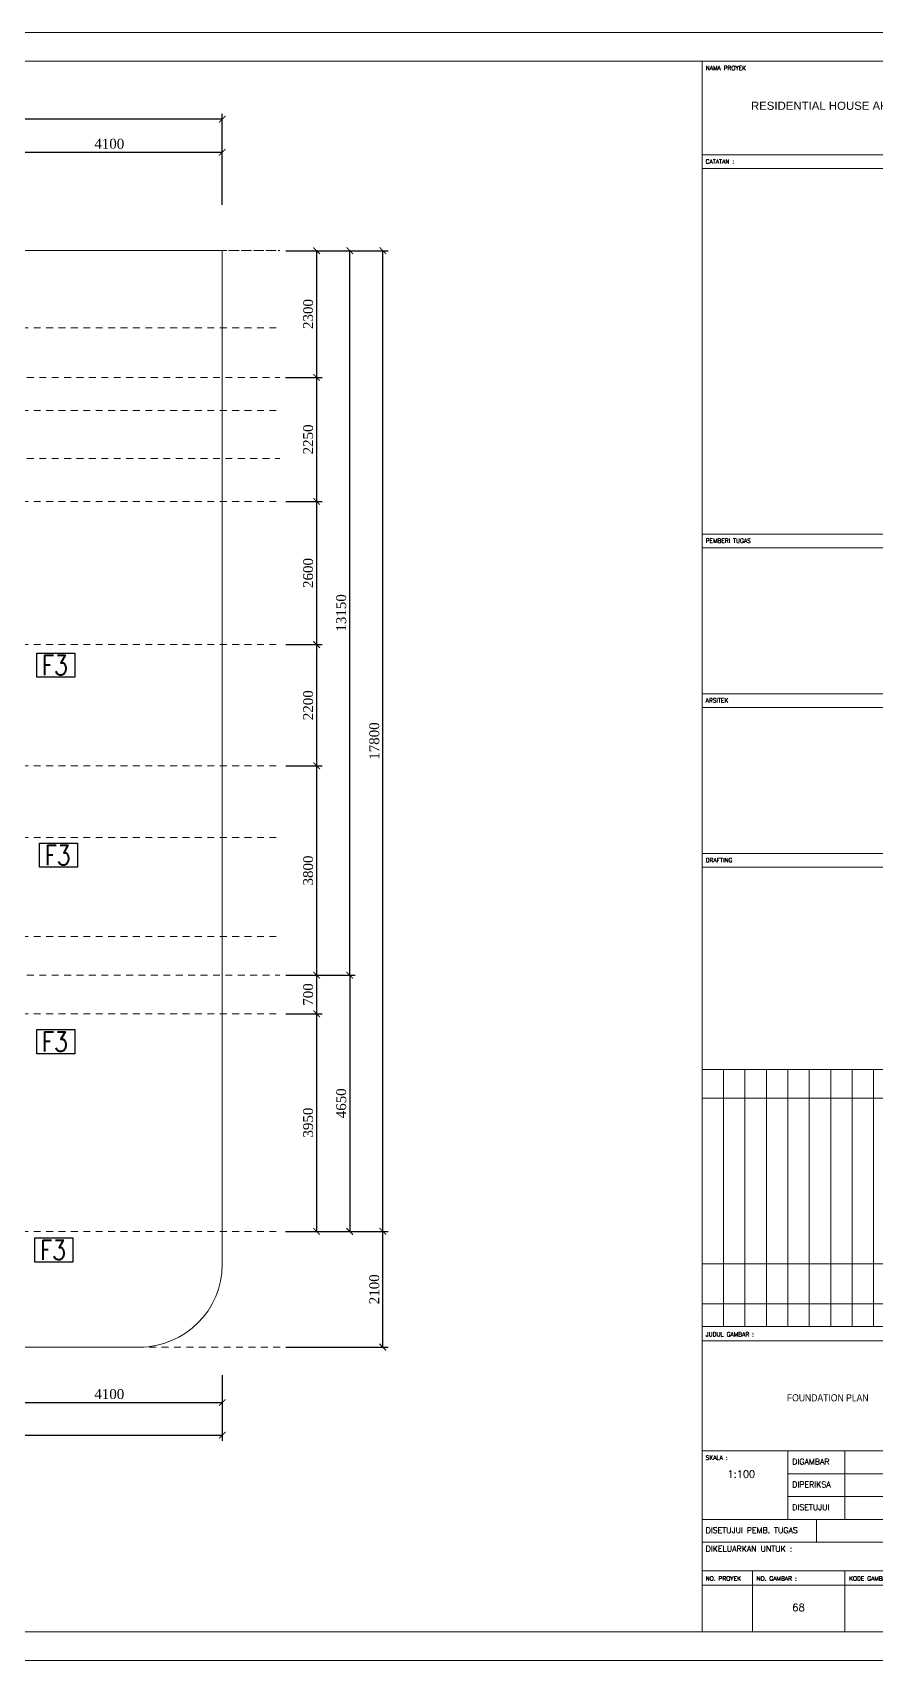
# Model space of a CAD drawing. Header units: millimetres. Extents: x -322387 to 1539330, y -108868 to 282714.
# Drawn here: x -322362.78 to -322347.49, y -108867.52 to -108837.97 of the extents above; entities that cross this region are included whole.
import ezdxf
from ezdxf.enums import TextEntityAlignment as Align

# ---------------------------------------------------------------- set-up
doc = ezdxf.new("R2010")
doc.units = ezdxf.units.MM
doc.header["$MEASUREMENT"] = 0
doc.linetypes.add('DASHED2', pattern=[0.375, 0.25, -0.125])
doc.linetypes.add('HIDDEN2', pattern=[0.1875, 0.125, -0.0625])
for name, color, linetype, lineweight in [('8', 8, 'Continuous', 5), ('AS', 8, 'HIDDEN2', 5), ('DIM', 1, 'Continuous', 5), ('KOP', 7, 'Continuous', 80), ('LEGEND', 1, 'DASHED2', 50), ('XR-KOP A3_MOZART$0$A-TXTKOP', 3, 'Continuous', 5), ('XR-KOP A3_MOZART$0$KOP-A1$0$A-GRSKOP', 1, 'Continuous', 5), ('XR-KOP A3_MOZART$0$KOP-A1$0$A-TXTKOP', 3, 'Continuous', 5)]:
    doc.layers.add(name, color=color, linetype=linetype, lineweight=lineweight)
doc.layers.add('NOT AS', color=9, linetype='Continuous')
doc.layers.add('PONDASI', color=5, linetype='Continuous')
doc.styles.add('Romans', font='romans.shx', dxfattribs={"width": 0.8})
doc.styles.add('style2', font='times.ttf', dxfattribs={"height": 0.18})
doc.styles.add('XR-KOP A3_MOZART$0$KOP-A1$0$ROMANS', font='romans.shx', dxfattribs={"height": 200})
doc.styles.add('XR-KOP A3_MOZART$0$ROMAND', font='romand.shx', dxfattribs={"height": 2, "bigfont": 'bigfont.shx'})
doc.dimstyles.new('ISO-25', dxfattribs={"dimtxt": 0.18, "dimasz": 0.12, "dimexe": 0.1, "dimexo": 0.1, "dimgap": 0.0625, "dimtad": 1, "dimtoh": 1, "dimdec": 0, "dimlfac": 1000, "dimtxsty": 'style2', "dimblk": 'ARCHTICK', "dimcen": 0.15, "dimclrd": 1, "dimclre": 1, "dimclrt": 4, "dimadec": 0, "dimazin": 0, "dimtfac": 1, "dimtdec": 0, "dimtmove": 0, "dimatfit": 3, "dimldrblk": 'OBLIQUE', "dimfxl": 1, "dimarcsym": 0})

# ---------------------------------------------------------------- blocks, each defined once
blk = doc.blocks.new('hsdh')
at = {"layer": 'XR-KOP A3_MOZART$0$KOP-A1$0$A-GRSKOP', "linetype": 'Continuous', "lineweight": 5}
for p, q in [((140385, 56660), (140385, 82138)), ((140385, 80618), (145017, 80618)), ((140385, 74466), (145017, 74466)), ((140385, 74244), (145017, 74244)), ((140385, 71876), (145017, 71876)), ((140385, 71654), (145017, 71654)), ((140385, 69286), (145017, 69286)), ((140385, 69063), (145017, 69063)), ((140385, 65781), (145017, 65781)), ((140385, 65781), (145017, 65781)), ((140732, 61611), (140732, 65781)), ((141079, 61611), (141079, 65781)), ((141427, 61611), (141427, 65781)), ((141774, 61611), (141774, 65781)), ((142122, 61611), (142122, 65781)), ((142469, 61611), (142469, 65781)), ((142816, 61611), (142816, 65781)), ((143164, 61611), (143164, 65781)), ((140385, 65317), (145017, 65317)), ((140385, 62631), (145017, 62631)), ((140385, 61982), (145017, 61982)), ((140385, 61611), (145017, 61611)), ((140385, 61611), (145017, 61611)), ((140385, 61380), (145017, 61380)), ((140385, 59597), (145017, 59597)), ((141774, 59597), (141774, 58485)), ((142701, 59597), (142701, 58485)), ((141774, 59226), (145017, 59226)), ((141774, 58856), (145017, 58856)), ((140385, 58485), (145017, 58485)), ((142237, 58485), (142237, 58115)), ((140385, 58115), (145017, 58115)), ((140385, 57651), (145017, 57651)), ((141201, 57651), (141201, 56660)), ((142701, 57651), (142701, 56660)), ((140385, 57420), (145017, 57420))]:
    blk.add_line(p, q, dxfattribs=at)
at = {"layer": 'XR-KOP A3_MOZART$0$KOP-A1$0$A-GRSKOP', "color": 0, "linetype": 'Continuous', "lineweight": 5}
blk.add_lwpolyline([(145480, 82601), (107945, 82601), (107945, 56197), (145480, 56197)], close=True, dxfattribs=at)
at = {"layer": 'XR-KOP A3_MOZART$0$KOP-A1$0$A-GRSKOP', "color": 5, "linetype": 'Continuous', "lineweight": 5}
blk.add_lwpolyline([(145017, 82138), (108409, 82138), (108409, 56660), (145017, 56660)], close=True, dxfattribs=at)
at = {"layer": 'XR-KOP A3_MOZART$0$KOP-A1$0$A-GRSKOP', "linetype": 'Continuous', "lineweight": 5}
blk.add_lwpolyline([(145017, 80396), (140385, 80396)], dxfattribs=at)
at = {"layer": 'KOP', "color": 7, "insert": (141177, 81480), "char_height": 132.26, "attachment_point": 1, "style": 'style2'}
blk.add_mtext('{\\fArial|b0|i0|c0|p34;RESIDENTIAL HOUSE AKASIA 2 / 59}', dxfattribs=at)
at = {"layer": 'XR-KOP A3_MOZART$0$KOP-A1$0$A-TXTKOP', "lineweight": 5, "style": 'XR-KOP A3_MOZART$0$KOP-A1$0$ROMANS'}
for s, height, p in [('NAMA PROYEK', 69.49, (140443, 81990)), ('CATATAN :', 69.5, (140443, 80475)), ('PEMBERI TUGAS', 69.49, (140443, 74323)), ('ARSITEK', 69.5, (140443, 71733)), ('DRAFTING', 69.5, (140443, 69142)), ('JUDUL GAMBAR :', 69.49, (140443, 61451)), ('SKALA :', 69.5, (140443, 59449)), ('DIGAMBAR', 92.6, (141846, 59375)), ('DIPERIKSA', 92.6, (141846, 59004)), ('DISETUJUI', 92.6, (141846, 58634)), ('DISETUJUI PEMB. TUGAS', 92.65, (140443, 58262)), ('DIKELUARKAN UNTUK :', 92.65, (140443, 57961)), ('NO. PROYEK', 69.5, (140443, 57491)), ('NO. GAMBAR :', 69.49, (141267, 57491)), ('KODE GAMBAR :', 69.49, (142767, 57491))]:
    blk.add_text(s, height=height, dxfattribs=at).set_placement(p)
blk = doc.blocks.new('_ArchTick')
at = {"color": 0, "linetype": 'ByBlock', "const_width": 0.15}
blk.add_lwpolyline([(-0.5, -0.5), (0.5, 0.5)], dxfattribs=at)
blk = doc.blocks.new('*D906')
at = {"layer": 'Defpoints', "color": 0, "transparency": 16777216}
for p in [(222.519, 168.872), (222.514, 166.572), (223.18, 166.572)]:
    blk.add_point(p, dxfattribs=at)
at = {"layer": 'DIM', "color": 1, "lineweight": -2, "transparency": 16777216}
for p, q in [((222.619, 168.872), (223.28, 168.872)), ((223.18, 168.872), (223.18, 166.572)), ((222.614, 166.572), (223.28, 166.572))]:
    blk.add_line(p, q, dxfattribs=at)
at = {"layer": 'DIM', "color": 1, "lineweight": -2, "transparency": 16777216, "xscale": 0.12, "yscale": 0.12, "zscale": 0.12}
for p, rotation in [((223.18, 168.872), 90), ((223.18, 166.572), 270)]:
    blk.add_blockref('_ArchTick', p, dxfattribs=dict(at, rotation=rotation))
at = {"layer": 'DIM', "color": 4, "transparency": 16777216, "insert": (223.026, 167.722), "char_height": 0.18, "attachment_point": 5, "rotation": 90, "style": 'style2'}
blk.add_mtext('2300', dxfattribs=at)
blk = doc.blocks.new('_Oblique')
at = {"color": 0, "linetype": 'ByBlock', "lineweight": -2}
blk.add_line((-0.5, -0.5), (0.5, 0.5), dxfattribs=at)
blk = doc.blocks.new('*D907')
at = {"layer": 'Defpoints', "color": 0, "transparency": 16777216}
for p in [(222.519, 166.572), (222.519, 164.322), (223.18, 164.322)]:
    blk.add_point(p, dxfattribs=at)
at = {"layer": 'DIM', "color": 1, "lineweight": -2, "transparency": 16777216}
for p, q in [((222.619, 166.572), (223.28, 166.572)), ((223.18, 166.572), (223.18, 164.322)), ((222.619, 164.322), (223.28, 164.322))]:
    blk.add_line(p, q, dxfattribs=at)
at = {"layer": 'DIM', "color": 1, "lineweight": -2, "transparency": 16777216, "xscale": 0.12, "yscale": 0.12, "zscale": 0.12}
for p, rotation in [((223.18, 166.572), 90), ((223.18, 164.322), 270)]:
    blk.add_blockref('_ArchTick', p, dxfattribs=dict(at, rotation=rotation))
at = {"layer": 'DIM', "color": 4, "transparency": 16777216, "insert": (223.026, 165.447), "char_height": 0.18, "attachment_point": 5, "rotation": 90, "style": 'style2'}
blk.add_mtext('2250', dxfattribs=at)
blk = doc.blocks.new('*D908')
at = {"layer": 'Defpoints', "color": 0, "transparency": 16777216}
for p in [(222.519, 164.322), (222.519, 161.722), (223.18, 161.722)]:
    blk.add_point(p, dxfattribs=at)
at = {"layer": 'DIM', "color": 1, "lineweight": -2, "transparency": 16777216}
for p, q in [((222.619, 164.322), (223.28, 164.322)), ((223.18, 164.322), (223.18, 161.722)), ((222.619, 161.722), (223.28, 161.722))]:
    blk.add_line(p, q, dxfattribs=at)
at = {"layer": 'DIM', "color": 1, "lineweight": -2, "transparency": 16777216, "xscale": 0.12, "yscale": 0.12, "zscale": 0.12}
for p, rotation in [((223.18, 164.322), 90), ((223.18, 161.722), 270)]:
    blk.add_blockref('_ArchTick', p, dxfattribs=dict(at, rotation=rotation))
at = {"layer": 'DIM', "color": 4, "transparency": 16777216, "insert": (223.026, 163.022), "char_height": 0.18, "attachment_point": 5, "rotation": 90, "style": 'style2'}
blk.add_mtext('2600', dxfattribs=at)
blk = doc.blocks.new('*D909')
at = {"layer": 'Defpoints', "color": 0, "transparency": 16777216}
for p in [(222.519, 161.722), (222.519, 159.522), (223.18, 159.522)]:
    blk.add_point(p, dxfattribs=at)
at = {"layer": 'DIM', "color": 1, "lineweight": -2, "transparency": 16777216}
for p, q in [((222.619, 161.722), (223.28, 161.722)), ((223.18, 161.722), (223.18, 159.522)), ((222.619, 159.522), (223.28, 159.522))]:
    blk.add_line(p, q, dxfattribs=at)
at = {"layer": 'DIM', "color": 1, "lineweight": -2, "transparency": 16777216, "xscale": 0.12, "yscale": 0.12, "zscale": 0.12}
for p, rotation in [((223.18, 161.722), 90), ((223.18, 159.522), 270)]:
    blk.add_blockref('_ArchTick', p, dxfattribs=dict(at, rotation=rotation))
at = {"layer": 'DIM', "color": 4, "transparency": 16777216, "insert": (223.026, 160.622), "char_height": 0.18, "attachment_point": 5, "rotation": 90, "style": 'style2'}
blk.add_mtext('2200', dxfattribs=at)
blk = doc.blocks.new('*D910')
at = {"layer": 'Defpoints', "color": 0, "transparency": 16777216}
for p in [(222.519, 159.522), (222.519, 155.722), (223.18, 155.722)]:
    blk.add_point(p, dxfattribs=at)
at = {"layer": 'DIM', "color": 1, "lineweight": -2, "transparency": 16777216}
for p, q in [((222.619, 159.522), (223.28, 159.522)), ((223.18, 159.522), (223.18, 155.722)), ((222.619, 155.722), (223.28, 155.722))]:
    blk.add_line(p, q, dxfattribs=at)
at = {"layer": 'DIM', "color": 1, "lineweight": -2, "transparency": 16777216, "xscale": 0.12, "yscale": 0.12, "zscale": 0.12}
for p, rotation in [((223.18, 159.522), 90), ((223.18, 155.722), 270)]:
    blk.add_blockref('_ArchTick', p, dxfattribs=dict(at, rotation=rotation))
at = {"layer": 'DIM', "color": 4, "transparency": 16777216, "insert": (223.026, 157.622), "char_height": 0.18, "attachment_point": 5, "rotation": 90, "style": 'style2'}
blk.add_mtext('3800', dxfattribs=at)
blk = doc.blocks.new('*D911')
at = {"layer": 'Defpoints', "color": 0, "transparency": 16777216}
for p in [(222.519, 155.722), (222.519, 155.022), (223.18, 155.022)]:
    blk.add_point(p, dxfattribs=at)
at = {"layer": 'DIM', "color": 1, "lineweight": -2, "transparency": 16777216}
for p, q in [((222.619, 155.722), (223.28, 155.722)), ((223.18, 155.722), (223.18, 155.022)), ((222.619, 155.022), (223.28, 155.022))]:
    blk.add_line(p, q, dxfattribs=at)
at = {"layer": 'DIM', "color": 1, "lineweight": -2, "transparency": 16777216, "xscale": 0.12, "yscale": 0.12, "zscale": 0.12}
for p, rotation in [((223.18, 155.722), 90), ((223.18, 155.022), 270)]:
    blk.add_blockref('_ArchTick', p, dxfattribs=dict(at, rotation=rotation))
at = {"layer": 'DIM', "color": 4, "transparency": 16777216, "insert": (223.026, 155.372), "char_height": 0.18, "attachment_point": 5, "rotation": 90, "style": 'style2'}
blk.add_mtext('700', dxfattribs=at)
blk = doc.blocks.new('*D912')
at = {"layer": 'Defpoints', "color": 0, "transparency": 16777216}
for p in [(222.519, 155.022), (222.519, 151.072), (223.18, 151.072)]:
    blk.add_point(p, dxfattribs=at)
at = {"layer": 'DIM', "color": 1, "lineweight": -2, "transparency": 16777216}
for p, q in [((222.619, 155.022), (223.28, 155.022)), ((223.18, 155.022), (223.18, 151.072)), ((222.619, 151.072), (223.28, 151.072))]:
    blk.add_line(p, q, dxfattribs=at)
at = {"layer": 'DIM', "color": 1, "lineweight": -2, "transparency": 16777216, "xscale": 0.12, "yscale": 0.12, "zscale": 0.12}
for p, rotation in [((223.18, 155.022), 90), ((223.18, 151.072), 270)]:
    blk.add_blockref('_ArchTick', p, dxfattribs=dict(at, rotation=rotation))
at = {"layer": 'DIM', "color": 4, "transparency": 16777216, "insert": (223.026, 153.047), "char_height": 0.18, "attachment_point": 5, "rotation": 90, "style": 'style2'}
blk.add_mtext('3950', dxfattribs=at)
blk = doc.blocks.new('*D913')
at = {"layer": 'Defpoints', "color": 0, "transparency": 16777216}
for p in [(223.18, 168.872), (223.78, 168.872), (223.18, 155.722)]:
    blk.add_point(p, dxfattribs=at)
at = {"layer": 'DIM', "color": 1, "lineweight": -2, "transparency": 16777216}
for p, q in [((223.28, 168.872), (223.88, 168.872)), ((223.78, 155.722), (223.78, 168.872)), ((223.28, 155.722), (223.88, 155.722))]:
    blk.add_line(p, q, dxfattribs=at)
at = {"layer": 'DIM', "color": 1, "lineweight": -2, "transparency": 16777216, "xscale": 0.12, "yscale": 0.12, "zscale": 0.12}
for p, rotation in [((223.78, 168.872), 90), ((223.78, 155.722), 270)]:
    blk.add_blockref('_ArchTick', p, dxfattribs=dict(at, rotation=rotation))
at = {"layer": 'DIM', "color": 4, "transparency": 16777216, "insert": (223.626, 162.297), "char_height": 0.18, "attachment_point": 5, "rotation": 90, "style": 'style2'}
blk.add_mtext('13150', dxfattribs=at)
blk = doc.blocks.new('*D914')
at = {"layer": 'Defpoints', "color": 0, "transparency": 16777216}
for p in [(223.18, 155.722), (223.18, 151.072), (223.78, 151.072)]:
    blk.add_point(p, dxfattribs=at)
at = {"layer": 'DIM', "color": 1, "lineweight": -2, "transparency": 16777216}
for p, q in [((223.28, 155.722), (223.88, 155.722)), ((223.78, 155.722), (223.78, 151.072)), ((223.28, 151.072), (223.88, 151.072))]:
    blk.add_line(p, q, dxfattribs=at)
at = {"layer": 'DIM', "color": 1, "lineweight": -2, "transparency": 16777216, "xscale": 0.12, "yscale": 0.12, "zscale": 0.12}
for p, rotation in [((223.78, 155.722), 90), ((223.78, 151.072), 270)]:
    blk.add_blockref('_ArchTick', p, dxfattribs=dict(at, rotation=rotation))
at = {"layer": 'DIM', "color": 4, "transparency": 16777216, "insert": (223.626, 153.397), "char_height": 0.18, "attachment_point": 5, "rotation": 90, "style": 'style2'}
blk.add_mtext('4650', dxfattribs=at)
blk = doc.blocks.new('*D915')
at = {"layer": 'Defpoints', "color": 0, "transparency": 16777216}
for p in [(223.78, 168.872), (224.38, 168.872), (223.78, 151.072)]:
    blk.add_point(p, dxfattribs=at)
at = {"layer": 'DIM', "color": 1, "lineweight": -2, "transparency": 16777216}
for p, q in [((223.88, 168.872), (224.48, 168.872)), ((224.38, 151.072), (224.38, 168.872)), ((223.88, 151.072), (224.48, 151.072))]:
    blk.add_line(p, q, dxfattribs=at)
at = {"layer": 'DIM', "color": 1, "lineweight": -2, "transparency": 16777216, "xscale": 0.12, "yscale": 0.12, "zscale": 0.12}
for p, rotation in [((224.38, 168.872), 90), ((224.38, 151.072), 270)]:
    blk.add_blockref('_ArchTick', p, dxfattribs=dict(at, rotation=rotation))
at = {"layer": 'DIM', "color": 4, "transparency": 16777216, "insert": (224.226, 159.972), "char_height": 0.18, "attachment_point": 5, "rotation": 90, "style": 'style2'}
blk.add_mtext('17800', dxfattribs=at)
blk = doc.blocks.new('*D923')
at = {"layer": 'Defpoints', "color": 0, "transparency": 16777216}
for p in [(222.514, 151.072), (224.38, 151.072), (222.519, 148.972)]:
    blk.add_point(p, dxfattribs=at)
at = {"layer": 'DIM', "color": 1, "lineweight": -2, "transparency": 16777216}
for p, q in [((222.614, 151.072), (224.48, 151.072)), ((224.38, 148.972), (224.38, 151.072)), ((222.619, 148.972), (224.48, 148.972))]:
    blk.add_line(p, q, dxfattribs=at)
at = {"layer": 'DIM', "color": 1, "lineweight": -2, "transparency": 16777216, "xscale": 0.12, "yscale": 0.12, "zscale": 0.12}
for p, rotation in [((224.38, 151.072), 90), ((224.38, 148.972), 270)]:
    blk.add_blockref('_ArchTick', p, dxfattribs=dict(at, rotation=rotation))
at = {"layer": 'DIM', "color": 4, "transparency": 16777216, "insert": (224.226, 150.022), "char_height": 0.18, "attachment_point": 5, "rotation": 90, "style": 'style2'}
blk.add_mtext('2100', dxfattribs=at)
blk = doc.blocks.new('*D930')
at = {"layer": 'Defpoints', "color": 0, "transparency": 16777216}
for p in [(217.369, 148.565), (221.469, 148.565), (221.469, 147.965)]:
    blk.add_point(p, dxfattribs=at)
at = {"layer": 'DIM', "color": 1, "lineweight": -2, "transparency": 16777216}
for p, q in [((217.369, 148.465), (217.369, 147.865)), ((221.469, 148.465), (221.469, 147.865)), ((217.369, 147.965), (221.469, 147.965))]:
    blk.add_line(p, q, dxfattribs=at)
at = {"layer": 'DIM', "color": 1, "lineweight": -2, "transparency": 16777216, "xscale": 0.12, "yscale": 0.12, "zscale": 0.12, "rotation": 180}
blk.add_blockref('_ArchTick', (217.369, 147.965), dxfattribs=at)
at = {"layer": 'DIM', "color": 1, "lineweight": -2, "transparency": 16777216, "xscale": 0.12, "yscale": 0.12, "zscale": 0.12}
blk.add_blockref('_ArchTick', (221.469, 147.965), dxfattribs=at)
at = {"layer": 'DIM', "color": 4, "transparency": 16777216, "insert": (219.419, 148.119), "char_height": 0.18, "attachment_point": 5, "style": 'style2'}
blk.add_mtext('4100', dxfattribs=at)
blk = doc.blocks.new('*D931')
at = {"layer": 'Defpoints', "color": 0, "transparency": 16777216}
for p in [(203.824, 147.965), (221.469, 147.965), (221.469, 147.374)]:
    blk.add_point(p, dxfattribs=at)
at = {"layer": 'DIM', "color": 1, "lineweight": -2, "transparency": 16777216}
for p, q in [((203.824, 147.865), (203.824, 147.274)), ((221.469, 147.865), (221.469, 147.274)), ((203.824, 147.374), (221.469, 147.374))]:
    blk.add_line(p, q, dxfattribs=at)
at = {"layer": 'DIM', "color": 1, "lineweight": -2, "transparency": 16777216, "xscale": 0.12, "yscale": 0.12, "zscale": 0.12, "rotation": 180}
blk.add_blockref('_ArchTick', (203.824, 147.374), dxfattribs=at)
at = {"layer": 'DIM', "color": 1, "lineweight": -2, "transparency": 16777216, "xscale": 0.12, "yscale": 0.12, "zscale": 0.12}
blk.add_blockref('_ArchTick', (221.469, 147.374), dxfattribs=at)
at = {"layer": 'DIM', "color": 4, "transparency": 16777216, "insert": (212.646, 147.528), "char_height": 0.18, "attachment_point": 5, "style": 'style2'}
blk.add_mtext('17645', dxfattribs=at)
blk = doc.blocks.new('*D932')
at = {"layer": 'Defpoints', "color": 0, "transparency": 16777216}
for p in [(221.469, 170.658), (217.369, 169.605), (221.469, 169.605)]:
    blk.add_point(p, dxfattribs=at)
at = {"layer": 'DIM', "color": 1, "lineweight": -2, "transparency": 16777216}
for p, q in [((217.369, 169.705), (217.369, 170.758)), ((217.369, 170.658), (221.469, 170.658)), ((221.469, 169.705), (221.469, 170.758))]:
    blk.add_line(p, q, dxfattribs=at)
at = {"layer": 'DIM', "color": 1, "lineweight": -2, "transparency": 16777216, "xscale": 0.12, "yscale": 0.12, "zscale": 0.12, "rotation": 180}
blk.add_blockref('_ArchTick', (217.369, 170.658), dxfattribs=at)
at = {"layer": 'DIM', "color": 1, "lineweight": -2, "transparency": 16777216, "xscale": 0.12, "yscale": 0.12, "zscale": 0.12}
blk.add_blockref('_ArchTick', (221.469, 170.658), dxfattribs=at)
at = {"layer": 'DIM', "color": 4, "transparency": 16777216, "insert": (219.419, 170.812), "char_height": 0.18, "attachment_point": 5, "style": 'style2'}
blk.add_mtext('4100', dxfattribs=at)
blk = doc.blocks.new('*D933')
at = {"layer": 'Defpoints', "color": 0, "transparency": 16777216}
for p in [(203.824, 171.258), (203.824, 170.658), (221.469, 170.658)]:
    blk.add_point(p, dxfattribs=at)
at = {"layer": 'DIM', "color": 1, "lineweight": -2, "transparency": 16777216}
for p, q in [((203.824, 170.758), (203.824, 171.358)), ((221.469, 171.258), (203.824, 171.258)), ((221.469, 170.758), (221.469, 171.358))]:
    blk.add_line(p, q, dxfattribs=at)
at = {"layer": 'DIM', "color": 1, "lineweight": -2, "transparency": 16777216, "xscale": 0.12, "yscale": 0.12, "zscale": 0.12, "rotation": 180}
blk.add_blockref('_ArchTick', (203.824, 171.258), dxfattribs=at)
at = {"layer": 'DIM', "color": 1, "lineweight": -2, "transparency": 16777216, "xscale": 0.12, "yscale": 0.12, "zscale": 0.12}
blk.add_blockref('_ArchTick', (221.469, 171.258), dxfattribs=at)
at = {"layer": 'DIM', "color": 4, "transparency": 16777216, "insert": (212.646, 171.412), "char_height": 0.18, "attachment_point": 5, "style": 'style2'}
blk.add_mtext('17645', dxfattribs=at)
blk = doc.blocks.new('as1')
at = {"layer": 'AS'}
for p, q in [((137.013, 168.628), (158.579, 168.628)), ((139.873, 168.628), (158.579, 168.628)), ((137.013, 167.228), (158.579, 167.228)), ((136.44, 166.328), (158.579, 166.328)), ((137.013, 165.728), (158.579, 165.728)), ((136.44, 164.858), (158.579, 164.858)), ((137.013, 164.078), (158.579, 164.078)), ((137.013, 161.478), (158.579, 161.478)), ((137.013, 159.278), (158.579, 159.278)), ((137.013, 157.978), (158.579, 157.978)), ((137.013, 156.178), (158.579, 156.178)), ((136.44, 155.478), (158.579, 155.478)), ((137.013, 154.778), (158.579, 154.778)), ((137.013, 150.828), (158.579, 150.828))]:
    blk.add_line(p, q, dxfattribs=at)
blk = doc.blocks.new('NOT')
at = {"layer": 'NOT AS'}
blk.add_lwpolyline([(-1161.835, -2879.48), (-1161.145, -2879.48), (-1161.145, -2879.917), (-1161.835, -2879.917)], close=True, dxfattribs=at)
at = {"layer": 'DIM', "color": 0, "style": 'Romans', "width": 0.8}
blk.add_attdef('1', text='', height=0.36, dxfattribs=at).set_placement((-1161.507, -2879.697), align=Align.MIDDLE_CENTER)
blk = doc.blocks.new('eshes')
at = {"layer": 'DIM'}
for base, p1, p2, picture, middle in [((203.8237, 171.2581), (221.4687, 170.6581), (203.8237, 170.6581), '*D933', (212.6462, 171.4124)), ((221.4687, 170.6581), (217.3687, 169.6049), (221.4687, 169.6049), '*D932', (219.4187, 170.8121)), ((221.4687, 147.9652), (217.3687, 148.5652), (221.4687, 148.5652), '*D930', (219.4187, 148.1192)), ((221.4687, 147.3739), (203.8237, 147.9652), (221.4687, 147.9652), '*D931', (212.6462, 147.5282))]:
    dim = blk.add_linear_dim(base=base, p1=p1, p2=p2, dimstyle='ISO-25', dxfattribs=at)
    dim.commit()
    dim.dimension.update_dxf_attribs({"geometry": picture, "text_midpoint": middle})
for base, p1, p2, picture, middle in [((223.18, 166.5724), (222.5192, 168.8724), (222.5142, 166.5724), '*D906', (223.0259, 167.7224)), ((223.78, 168.8724), (223.18, 155.7224), (223.18, 168.8724), '*D913', (223.6259, 162.2974)), ((224.38, 168.8724), (223.78, 151.0724), (223.78, 168.8724), '*D915', (224.2256, 159.9724)), ((223.18, 164.3224), (222.5192, 166.5724), (222.5192, 164.3224), '*D907', (223.0259, 165.4474)), ((223.18, 161.7224), (222.5192, 164.3224), (222.5192, 161.7224), '*D908', (223.0259, 163.0224)), ((223.18, 159.5224), (222.5192, 161.7224), (222.5192, 159.5224), '*D909', (223.0259, 160.6224)), ((223.18, 155.7224), (222.5192, 159.5224), (222.5192, 155.7224), '*D910', (223.0259, 157.6224)), ((223.18, 155.0224), (222.5192, 155.7224), (222.5192, 155.0224), '*D911', (223.0256, 155.3724)), ((223.78, 151.0724), (223.18, 155.7224), (223.18, 151.0724), '*D914', (223.6259, 153.3974)), ((223.18, 151.0724), (222.5192, 155.0224), (222.5192, 151.0724), '*D912', (223.0256, 153.0474)), ((224.38, 151.0724), (222.5192, 148.9724), (222.5142, 151.0724), '*D923', (224.2259, 150.0224))]:
    dim = blk.add_linear_dim(base=base, p1=p1, p2=p2, angle=90, dimstyle='ISO-25', dxfattribs=at)
    dim.commit()
    dim.dimension.update_dxf_attribs({"geometry": picture, "text_midpoint": middle})

msp = doc.modelspace()

# ---------------------------------------------------------------- linework, layer by layer
at = {"layer": '8', "transparency": 33554687}
for p in [(-322367.3115, -108841.9283), (-322359.3365, -108841.9283)]:
    msp.add_line(p, (-322361.4415, -108841.9283), dxfattribs=at)
msp.add_lwpolyline([(-322359.3365, -108841.9283), (-322359.3365, -108860.3283, -0.4135238), (-322360.8415, -108861.8283), (-322376.984, -108861.8283)], format="xyb", dxfattribs=at)
at = {"layer": 'AS'}
msp.add_line((-322358.286, -108861.8283), (-322378.3815, -108861.8283), dxfattribs=at)

# ---------------------------------------------------------------- block references
for name, p in [('eshes', (-322580.8052, -109010.8007)), ('as1', (-322516.8697, -109010.5562))]:
    msp.add_blockref(name, p)
at = {"layer": 'LEGEND', "xscale": 0.00111896417510141, "yscale": 0.00111896417510141, "zscale": 0.00111896417510141}
msp.add_blockref('hsdh', (-322507.7199, -108930.3974), dxfattribs=at)
at = {"layer": 'PONDASI'}
ref = msp.add_blockref('NOT', (-321200.8661, -105969.7543), dxfattribs=at)
ref.add_attrib('1', 'F3', dxfattribs={"layer": 'DIM', "color": 7, "height": 0.36, "style": 'Romans', "width": 0.8}).set_placement((-322362.3733, -108849.4515), align=Align.MIDDLE_CENTER)
ref = msp.add_blockref('NOT', (-321200.8172, -105973.2037), dxfattribs=at)
ref.add_attrib('1', 'F3', dxfattribs={"layer": 'DIM', "color": 7, "height": 0.36, "style": 'Romans', "width": 0.8}).set_placement((-322362.3244, -108852.9009), align=Align.MIDDLE_CENTER)
ref = msp.add_blockref('NOT', (-321200.8665, -105976.5863), dxfattribs=at)
ref.add_attrib('1', 'F3', dxfattribs={"layer": 'DIM', "color": 7, "height": 0.36, "style": 'Romans', "width": 0.8}).set_placement((-322362.3737, -108856.2835), align=Align.MIDDLE_CENTER)
ref = msp.add_blockref('NOT', (-321200.901, -105980.3677), dxfattribs=at)
ref.add_attrib('1', 'F3', dxfattribs={"layer": 'DIM', "color": 7, "height": 0.36, "style": 'Romans', "width": 0.8}).set_placement((-322362.4082, -108860.0648), align=Align.MIDDLE_CENTER)

# ---------------------------------------------------------------- texts
at = {"layer": 'XR-KOP A3_MOZART$0$A-TXTKOP', "attachment_point": 1, "style": 'XR-KOP A3_MOZART$0$ROMAND'}
for s, insert, char_height in [('\\pxql;{\\fCentury Gothic|b0|i0|c0|p34;\\W0.9;FOUNDATION PLAN}', (-322349.0968, -108862.6835), 0.129586), ('1:100', (-322350.1729, -108864.0688), 0.12959), ('68', (-322348.9972, -108866.4896), 0.12959)]:
    msp.add_mtext_dynamic_manual_height_columns(s, width=334.351235, gutter_width=75.5301, heights=[0], dxfattribs=dict(at, insert=insert, char_height=char_height))

doc.saveas('drawing.dxf')
